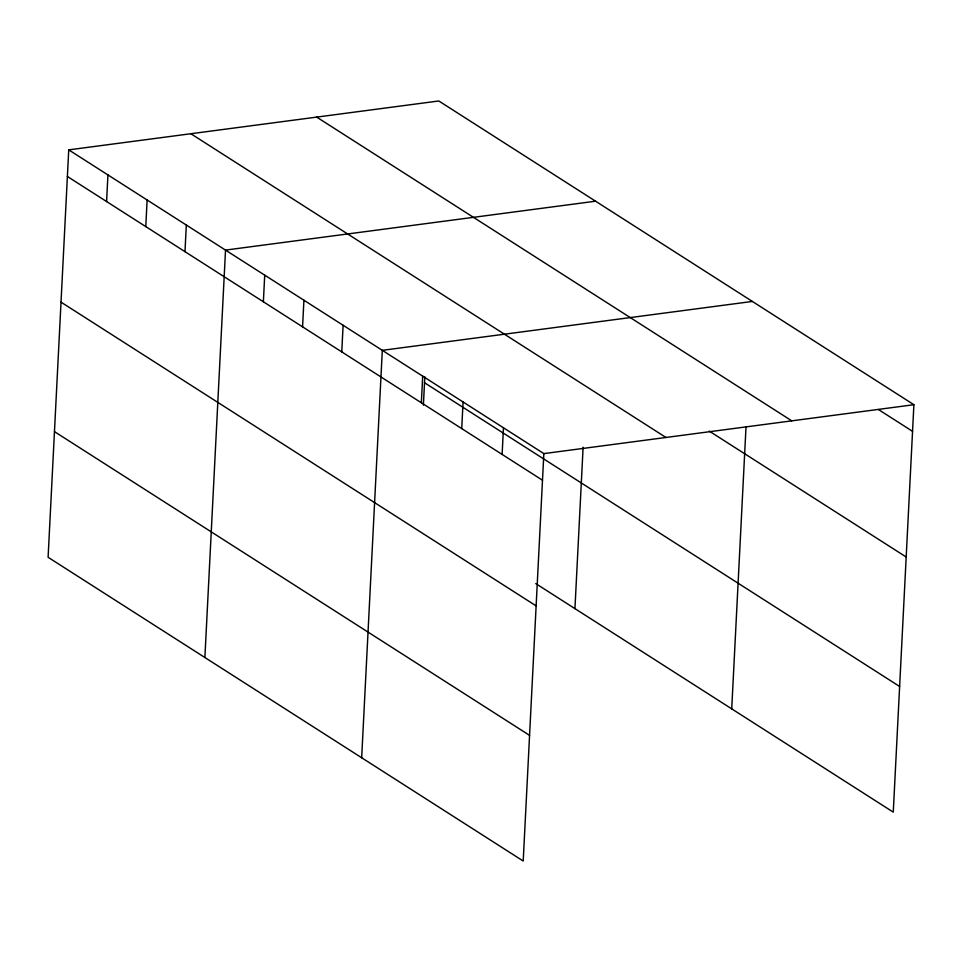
<?xml version="1.0" encoding="UTF-8"?>
<svg xmlns="http://www.w3.org/2000/svg" width="962" height="962" viewBox="0 0 962 962"><rect width="100%" height="100%" fill="white"/><g stroke="black" fill="none" stroke-linecap="round" stroke-linejoin="round"><path stroke-width="1.44" d="M68.735 149.868L48.1 557.287L523.208 861.026L543.843 453.607L68.735 149.868L438.792 100.974L913.9 404.713L893.265 812.132L535.75 583.573M106.59 201.539L107.936 174.928M145.779 226.599L147.126 199.976M184.981 251.659L186.327 225.036M204.882 657.515L225.529 250.096L595.574 201.202M263.372 301.779L264.718 275.156M302.573 326.839L303.92 300.216M341.763 351.9L343.109 325.276M361.664 757.755L382.311 350.336L752.368 301.443M421.344 402.777L422.691 376.154M423.388 405.17L424.819 376.779M461.724 428.595L463.071 401.972M502.116 454.413L503.463 427.789M574.939 608.633L583.116 447.246M731.721 708.862L746.019 426.803M543.843 453.607L913.9 404.713M878.474 409.547L912.553 431.337M316.678 117.099L791.786 420.851M709.247 431.096L906.18 556.998M190.861 133.73L665.969 437.469M424.519 382.732L899.626 686.471M67.388 176.479L542.496 480.23M61.027 302.152L536.135 605.892M54.461 431.625L529.569 735.365"/></g></svg>
